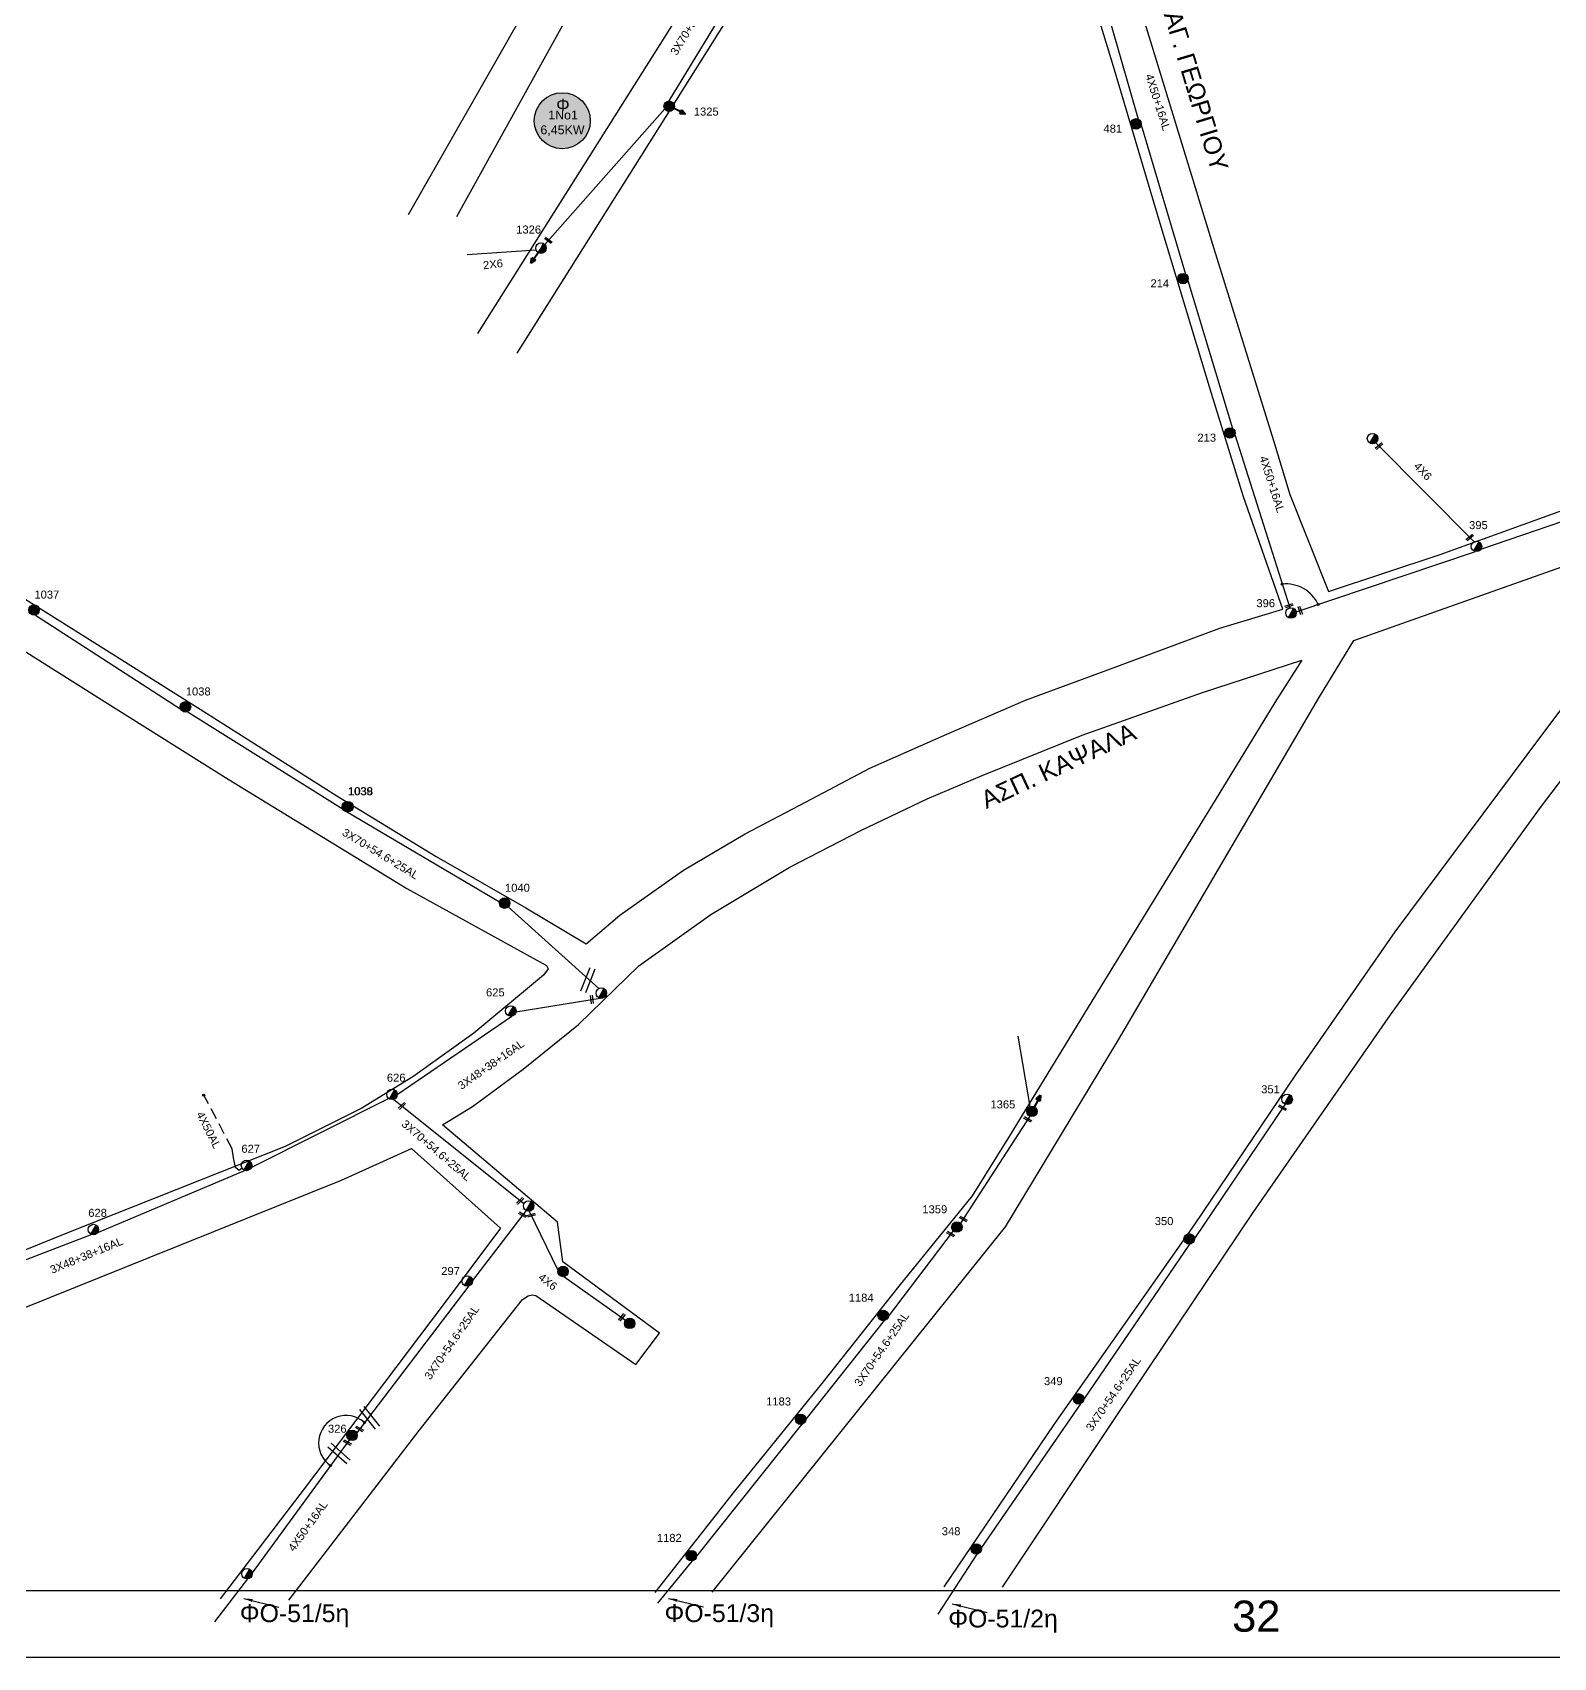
# Model space of a CAD drawing. Header units: millimetres. Extents: x 1113 to 5794, y 757 to 3537.
# Drawn here: x 2155.8 to 2498, y 757.3 to 1122.8 of the extents above; entities that cross this region are included whole.
import ezdxf

# ---------------------------------------------------------------- set-up
doc = ezdxf.new("R2010")
doc.units = ezdxf.units.MM
doc.linetypes.add('DASHED', pattern=[19.05, 12.7, -6.35])
for name, color, linetype in [('Άγνωστα', 7, 'Continuous'), ('Γέφυρες Εναέριου Δικτύου', 7, 'Continuous'), ('Γυμνά εναέρια ΧΤ και ΦΟΠ (3Φ)   4x50+16AL', 7, 'Continuous'), ('Επίτονοι', 7, 'Continuous'), ('Επιγραφές - Σχήματα', 7, 'Continuous'), ('Μηχανική τομή', 7, 'Continuous'), ('Στύλος Ξύλινος', 7, 'Continuous'), ('Στύλος Ξύλινος @ 1', 7, 'Continuous'), ('Στύλος ΦΜ', 7, 'Continuous'), ('Στύλος ΦΜ @ 1', 7, 'Continuous'), ('Συνδέσεις', 7, 'Continuous'), ('Συνεστραμμένα ΧΤ   3x70+54.6+25 AL', 7, 'SYN_LINE'), ('Τομή', 7, 'Continuous'), ('Υπόβαθρο ΔΕΗ', 7, 'Continuous'), ('Υπόγεια καλώδια Παροχών ΧΤ   4x50AL', 7, 'DASHED'), ('Χώρος', 7, 'Continuous')]:
    doc.layers.add(name, color=color, linetype=linetype)
doc.styles.get("Standard").update_dxf_attribs({"font": 'arial.ttf'})
doc.linetypes.add('SYN_LINE', pattern='A,0.5,-0.0001,["/\\/\\/\\/",Standard,S=0.1,R=0,X=0,Y=-0.05],-0.25', length=0.7501)
doc.dimstyles.new('ISO-25', dxfattribs={"dimtxt": 2.5, "dimasz": 1.8, "dimexe": 1.25, "dimexo": 0.625, "dimtad": 1, "dimtxsty": 'Standard', "dimcen": 1.8, "dimadec": 0, "dimazin": 0, "dimtfac": 1, "dimtmove": 0, "dimatfit": 3, "dimfxl": 1.25, "dimarcsym": 0})

# ---------------------------------------------------------------- blocks, each defined once
blk = doc.blocks.new('ΥΠΑΡΧΩΝ ΤΣΙΜΕΝΤΕΝΙΟΣ ΣΤΥΛΟΣ')
at = {"layer": 'Στύλος ΦΜ'}
blk.add_hatch(color=7, dxfattribs=at).paths.add_polyline_path([(-1.29, -2.28, 0.574793), (2.62, 0, 0.268822), (1.3, 2.27)])
at = {"layer": 'Στύλος ΦΜ', "color": 7}
blk.add_line((-1.29, -2.28), (1.3, 2.27), dxfattribs=at)
blk.add_circle((0, 0), 2.62, dxfattribs=at)
at = {"layer": 'Στύλος ΦΜ', "flags": 4}
for tag, p in [('ΑΡΙΘΜΟΣ', (-4.68, 8.05)), ('ΤΥΠΟΣ', (-4.91, 3.03))]:
    blk.add_attdef(tag, p, '', height=4, dxfattribs=at)
blk = doc.blocks.new('ΥΠΑΡΧΩΝ ΞΥΛΙΝΟΣ ΣΤΥΛΟΣ')
at = {"layer": 'Στύλος Ξύλινος'}
h = blk.add_hatch(color=7, dxfattribs=at)
h.paths.add_polyline_path([(-2.62, 0, 0.270008), (-1.29, -2.28), (1.3, 2.27, 0.576266)])
h.paths.add_polyline_path([(-1.29, -2.28, 0.574793), (2.62, 0, 0.268822), (1.3, 2.27)])
at = {"layer": 'Στύλος Ξύλινος', "color": 7}
blk.add_line((-1.29, -2.28), (1.3, 2.27), dxfattribs=at)
blk.add_circle((0, 0), 2.62, dxfattribs=at)
at = {"layer": 'Στύλος Ξύλινος', "flags": 4}
for tag, p in [('ΑΡΙΘΜΟΣ', (-4.91, 8.6)), ('ΤΥΠΟΣ', (-4.85, 3.39))]:
    blk.add_attdef(tag, p, '', height=4, dxfattribs=at)
blk = doc.blocks.new('ΕΠΙΤΟΝΟΣ')
at = {"layer": 'Επίτονοι', "lineweight": 40, "ltscale": 40}
blk.add_hatch(color=256, dxfattribs=at).paths.add_polyline_path([(-1.13, 6.47), (0, 9.1), (1.13, 6.47)])
for p, q in [((-1.13, 6.47), (0, 9.1)), ((0, 9.1), (1.13, 6.47)), ((1.13, 6.47), (-1.13, 6.47)), ((-1.13, 6.47), (0, 6.47)), ((0, 6.47), (0, 0))]:
    blk.add_line(p, q, dxfattribs=at)
blk = doc.blocks.new('_ΣΥΝΔΕΣΗ')
at = {"layer": 'Συνδέσεις', "linetype": 'SYN_LINE', "ltscale": 40}
blk.add_hatch(color=256, dxfattribs=at).paths.add_polyline_path([(0.5, -0.01, 1), (-0.5, -0.01, 1)])
at = {"layer": 'Συνδέσεις'}
blk.add_circle((0, -0.01), 0.5, dxfattribs=at)
blk = doc.blocks.new('ΜΗΧΑΝΙΚΗ ΤΟΜΗ')
at = {"layer": 'Μηχανική τομή', "ltscale": 40}
for p, q in [((-1.89, 0.78), (1.89, 0.78)), ((1.89, 0), (-1.89, 0))]:
    blk.add_line(p, q, dxfattribs=at)
blk = doc.blocks.new('ΤΟΜΗ')
at = {"layer": 'Τομή', "ltscale": 40}
for p, q in [((-5.68, 0), (5.68, 0)), ((5.68, -2.33), (-5.68, -2.33))]:
    blk.add_line(p, q, dxfattribs=at)
blk = doc.blocks.new('ΧΩΡΟΣ')
at = {"layer": 'Χώρος', "ltscale": 40, "true_color": 0xff4747}
blk.add_hatch(color=13, dxfattribs=at).paths.add_polyline_path([(12.17, -0.19, 1), (-13.03, -0.19, 1)])
at = {"layer": 'Χώρος', "ltscale": 40}
blk.add_circle((-0.43, -0.19), 12.6, dxfattribs=at)
at = {"layer": 'Χώρος', "ltscale": 30, "insert": (-3.14, 9.64), "char_height": 5.4, "width": 408.8913, "attachment_point": 1}
blk.add_mtext('Φ', dxfattribs=at)
at = {"layer": 'Χώρος', "ltscale": 40}
blk.add_attdef('ΑΡΙΘΜΟΣ_001', (-5.24, -3.99), '', height=5.4, dxfattribs=at)

msp = doc.modelspace()

# ---------------------------------------------------------------- linework, layer by layer
at = {"layer": 'Άγνωστα', "lineweight": -3}
msp.add_lwpolyline([(2251.29, 1081.46), (2323.39, 1211.63), (2345.68, 1197.45), (2316.58, 1150.88), (2300.04, 1124.99), (2255.97, 1055.12)], dxfattribs=at)
at = {"layer": 'Άγνωστα', "color": 27, "lineweight": -3}
msp.add_lwpolyline([(2253.6, 1072.89), (2269.14, 1073.91)], dxfattribs=at)
at = {"layer": 'Άγνωστα', "color": 133, "linetype": 'SYN_LINE', "lineweight": -3, "ltscale": 20}
msp.add_lwpolyline([(2458.04, 1030.54), (2480.15, 1008.26)], dxfattribs=at)
at = {"layer": 'Άγνωστα', "color": 133, "lineweight": -3}
for points in [[(2481.71, 1006.6), (2521.89, 1020.33)], [(2440.13, 992.5), (2480.46, 1006.06)]]:
    msp.add_lwpolyline(points, dxfattribs=at)
at = {"layer": 'Άγνωστα', "color": 6, "lineweight": -3}
for points in [[(2264.61, 902.51), (2283.52, 905.59)], [(2237.9, 883.94), (2263.65, 901.55)], [(2236.01, 883.01), (2205.09, 867.53)], [(2203.67, 866.82), (2170.44, 852.78)], [(2169.17, 852.43), (2132.06, 838.16)]]:
    msp.add_lwpolyline(points, dxfattribs=at)
at = {"layer": 'Άγνωστα', "color": 2, "linetype": 'SYN_LINE', "lineweight": -3, "ltscale": 20}
msp.add_lwpolyline([(2380.33, 881.25), (2377.59, 897.07)], dxfattribs=at)
at = {"layer": 'Άγνωστα', "color": 6, "linetype": 'SYN_LINE', "lineweight": -3, "ltscale": 10}
msp.add_lwpolyline([(2267.6, 857.69), (2274.05, 844.39)], dxfattribs=at)
at = {"layer": 'Άγνωστα', "color": 6, "linetype": 'SYN_LINE', "lineweight": -3, "ltscale": 20}
msp.add_lwpolyline([(2275.41, 842.96), (2289.27, 833.18)], dxfattribs=at)
at = {"layer": 'Γέφυρες Εναέριου Δικτύου', "lineweight": -3}
for centre, radius, start, end in [((2437.84, 990.79), 7.99, 24.9677, 95.996), ((2226.37, 805.54), 6.18, 47.8092, 235.6714)]:
    msp.add_arc(centre, radius, start, end, dxfattribs=at)
at = {"layer": 'Γυμνά εναέρια ΧΤ και ΦΟΠ (3Φ)   4x50+16AL', "color": 133, "lineweight": -3}
for points in [[(2394.58, 1138.1), (2404.62, 1103.33)], [(2405.27, 1102.08), (2415.26, 1068.49)], [(2415.77, 1067.02), (2425.8, 1033.78)], [(2426.36, 1032.41), (2438.69, 993.4)]]:
    msp.add_lwpolyline(points, dxfattribs=at)
at = {"layer": 'Επιγραφές - Σχήματα', "lineweight": -3}
for points in [[(1112.77, 1783.73), (3154.51, 1783.73), (3154.51, 757.28), (1112.77, 757.28)], [(1127.77, 1768.73), (3139.51, 1768.73), (3139.51, 772.28), (1127.77, 772.28)]]:
    msp.add_lwpolyline(points, close=True, dxfattribs=at)
at = {"layer": 'Συνεστραμμένα ΧΤ   3x70+54.6+25 AL', "color": 27, "lineweight": -3, "ltscale": 20}
for points in [[(2299.07, 1107.43), (2314.94, 1133.61)], [(2271.08, 1075.14), (2298.09, 1105.62)]]:
    msp.add_lwpolyline(points, dxfattribs=at)
at = {"layer": 'Συνεστραμμένα ΧΤ   3x70+54.6+25 AL', "color": 173, "lineweight": -3, "ltscale": 20}
for points in [[(2156.49, 991.77), (2189.2, 970.59)], [(2225.71, 948.02), (2190.61, 969.99)], [(2260.9, 927.18), (2226.51, 947.51)], [(2283.22, 907.74), (2262.88, 926.12)]]:
    msp.add_lwpolyline(points, dxfattribs=at)
at = {"layer": 'Συνεστραμμένα ΧΤ   3x70+54.6+25 AL', "color": 6, "lineweight": -3, "ltscale": 20}
for points in [[(2266.37, 859.3), (2237.09, 882.83)], [(2266.88, 857.83), (2254.81, 842.08)], [(2254.03, 840.86), (2228.77, 807.83)], [(2227.24, 806.39), (2205.26, 776.33)], [(2204.22, 774.95), (2196.81, 765.31)]]:
    msp.add_lwpolyline(points, dxfattribs=at)
at = {"layer": 'Συνεστραμμένα ΧΤ   3x70+54.6+25 AL', "color": 133, "lineweight": -3, "ltscale": 20}
for points in [[(2437.64, 881.76), (2417.25, 851.57)], [(2416.14, 850.28), (2392.34, 815.38)], [(2391.59, 814.35), (2369.31, 781.99)], [(2368.33, 780.53), (2359.49, 767.05)]]:
    msp.add_lwpolyline(points, dxfattribs=at)
at = {"layer": 'Συνεστραμμένα ΧΤ   3x70+54.6+25 AL', "color": 2, "lineweight": -3, "ltscale": 20}
for points in [[(2380.22, 879.05), (2364.62, 854.96)], [(2362.99, 853.26), (2348.38, 833.99)], [(2347.44, 833.06), (2329.82, 810.86)], [(2328.87, 809.71), (2305.24, 780.05)], [(2304.27, 779.03), (2296.43, 769.51)]]:
    msp.add_lwpolyline(points, dxfattribs=at)
at = {"layer": 'Υπόβαθρο ΔΕΗ', "lineweight": -3}
for points in [[(2346.65, 1252.05), (2328.49, 1220.18), (2387.46, 1184.84), (2387.46, 1184.84), (2407.33, 1120.83), (2421.6, 1074.2), (2435.06, 1031.02), (2438.74, 1018.91), (2447.38, 997.05), (2472.5, 1005.38), (2516.08, 1021.18)], [(2216.17, 1144.02), (2266.76, 1214.5), (2280.87, 1238.27), (2314.49, 1217.19), (2304.65, 1197.9), (2295.66, 1179.1), (2272.8, 1138.76), (2240.39, 1081.84)], [(2330.3, 1154.74), (2264.77, 1050.72)], [(2150.91, 997.49), (2171.86, 984.29), (2193.55, 970.59), (2224.34, 951.1), (2246.68, 937.46), (2266.81, 925.95), (2280.37, 917.85), (2287.97, 924.25), (2302.28, 934.37), (2316.18, 942.56), (2329.87, 949.78), (2344.21, 957.34), (2361.57, 965.01), (2379.22, 972.61), (2397.77, 979.47), (2422.94, 988.85), (2437.16, 993.14), (2428.3, 1018.4), (2421.09, 1041.59), (2409.76, 1079.1), (2399.04, 1115.16), (2389.19, 1147.45)], [(2374.07, 773.12), (2399.77, 811.75), (2430.48, 857.36), (2461.38, 901.83), (2495.13, 948.46), (2518.98, 979.82), (2537, 1004.16), (2555.29, 1021.99), (2598.69, 1038.48), (2645.38, 1055.6), (2644.97, 1018.26), (2646.64, 996.22), (2650.85, 963.92), (2655.83, 934.29), (2659.39, 916.4), (2623.15, 876.56), (2591.55, 842), (2559.5, 871.06)], [(2308.74, 771.98), (2374.76, 854.13), (2400.14, 896.19), (2445.18, 973.01), (2453.13, 986.03), (2532.31, 1014.12), (2527.11, 1006.95), (2495.34, 964.74), (2462.37, 920.49), (2440.01, 888.35), (2417.2, 854.58), (2385.64, 809.68), (2360.88, 773.18)], [(2148.87, 986.98), (2172, 972.34), (2199.89, 954.86), (2240.04, 930.25), (2271.45, 912.98), (2271.83, 912.19), (2270.81, 910.76), (2255.12, 897.72), (2241.44, 887.88), (2229.96, 880.87), (2212.65, 872.2), (2164.31, 853.05), (2122.49, 836.18)], [(2213.52, 770.21), (2242.84, 808.37), (2266.05, 837.85), (2267.34, 838.64), (2268.31, 838.88), (2269.06, 838.74), (2291.6, 823.2), (2296.89, 830.23), (2275.17, 846.3), (2273.96, 855.22), (2248.07, 877.12), (2254.81, 881.24), (2266.19, 889.62), (2278.64, 899.71), (2292.26, 912.84), (2308.45, 924.39), (2326.07, 935.02), (2342.18, 943.31), (2357.12, 950.41), (2369.51, 955.71), (2391.97, 964.74), (2419.05, 974.37), (2441.42, 981.6), (2435.37, 972.14), (2421.92, 950.11), (2394.99, 906.25), (2375.82, 874.89), (2367.25, 861.11), (2350.76, 840.79), (2333.68, 819.23), (2313.81, 794.69), (2295.85, 771.93)], [(2024.65, 768.8), (2013.55, 778.65), (2013.46, 779.53), (2013.54, 779.83), (2043.82, 791.73), (2120.73, 822.61), (2182.09, 847.28), (2225.33, 864.65), (2241.08, 871.77), (2261.16, 853.87), (2248, 836.33), (2216.94, 795.25), (2198.04, 770.45)]]:
    msp.add_lwpolyline(points, dxfattribs=at)
at = {"layer": 'Υπόγεια καλώδια Παροχών ΧΤ   4x50AL', "color": 6, "lineweight": -3, "ltscale": 0.2}
msp.add_lwpolyline([(2202.99, 867.33), (2202.34, 866.86), (2201.47, 867.52), (2201.09, 869.71), (2200.79, 871.74), (2194.35, 883.79)], dxfattribs=at)

# ---------------------------------------------------------------- block references
at = {"layer": 'Επίτονοι', "lineweight": -3}
for p, xscale, yscale, zscale, rotation in [((2299.09, 1106.25), 0.449999999999781, 0.449999999999781, 0.449999999999781, 243.7893209113276), ((2270.24, 1074.32), 0.4499999999996467, 0.4499999999996467, 0.4499999999996467, 145.6489014277624), ((2380.69, 880.13), 0.4499999999997901, 0.4499999999997901, 0.4499999999997901, 332.0050812067727)]:
    msp.add_blockref('ΕΠΙΤΟΝΟΣ', p, dxfattribs=dict(at, xscale=xscale, yscale=yscale, zscale=zscale, rotation=rotation))
at = {"layer": 'Μηχανική τομή', "lineweight": -3}
for p, xscale, yscale, zscale, rotation in [((2271.77, 1075.92), 0.5000000000000402, 0.5000000000000402, 0.5000000000000402, 322.6265307083374), ((2458.92, 1029.66), 0.5000000000002054, 0.5000000000002054, 0.5000000000002054, 39.60851222231234), ((2479.32, 1009.1), 0.5000000000002054, 0.5000000000002054, 0.5000000000002054, 39.60851222231234), ((2438.6, 993.7), 0.5000000000001945, 0.5000000000001945, 0.5000000000001945, 18.41668336710728), ((2441.24, 992.87), 0.5000000000002561, 0.5000000000002561, 0.5000000000002561, 109.5187139692696), ((2281.88, 905.32), 0.5000000000000704, 0.5000000000000704, 0.5000000000000704, 97.05717549410535), ((2239.09, 881.23), 0.5000000000001501, 0.5000000000001501, 0.5000000000001501, 43.3310917707351), ((2436.97, 880.77), 0.5000000000003123, 0.5000000000003123, 0.5000000000003123, 329.8085788448481), ((2379.64, 878.16), 0.5000000000003123, 0.5000000000003123, 0.5000000000003123, 329.8085788448481), ((2265.67, 859.86), 0.5000000000001501, 0.5000000000001501, 0.5000000000001501, 43.3310917707351), ((2266.01, 856.7), 0.5000000000003123, 0.5000000000003123, 0.5000000000003123, 329.8085788448481), ((2268.12, 856.61), 0.5000000000001296, 0.5000000000001296, 0.5000000000001296, 16.66427104510966), ((2365.14, 855.76), 0.5000000000003123, 0.5000000000003123, 0.5000000000003123, 329.8085788448481), ((2362.31, 852.36), 0.5000000000003123, 0.5000000000003123, 0.5000000000003123, 329.8085788448481), ((2288.58, 833.66), 0.5000000000001551, 0.5000000000001551, 0.5000000000001551, 52.2541031401347), ((2229.3, 808.53), 0.5000000000003123, 0.5000000000003123, 0.5000000000003123, 329.8085788448481), ((2226.56, 805.46), 0.5000000000003123, 0.5000000000003123, 0.5000000000003123, 329.8085788448481)]:
    msp.add_blockref('ΜΗΧΑΝΙΚΗ ΤΟΜΗ', p, dxfattribs=dict(at, xscale=xscale, yscale=yscale, zscale=zscale, rotation=rotation))
at = {"layer": 'Στύλος Ξύλινος @ 1', "lineweight": -3, "ltscale": 40}
ref = msp.add_blockref('ΥΠΑΡΧΩΝ ΞΥΛΙΝΟΣ ΣΤΥΛΟΣ', (2299.09, 1106.25), dxfattribs=dict(at, xscale=0.4499999999998181, yscale=0.4499999999998181, zscale=0.4499999999998181))
ref.add_attrib('ΤΥΠΟΣ', '1325', (2304.62, 1104.14), dxfattribs={"layer": 'Στύλος Ξύλινος', "height": 1.8, "flags": 4})
ref = msp.add_blockref('ΥΠΑΡΧΩΝ ΞΥΛΙΝΟΣ ΣΤΥΛΟΣ', (2404.11, 1102.27), dxfattribs=dict(at, xscale=0.4499999999998181, yscale=0.4499999999998181, zscale=0.4499999999998181))
ref.add_attrib('ΤΥΠΟΣ', '481', (2396.79, 1100.3), dxfattribs={"layer": 'Στύλος Ξύλινος', "height": 1.8, "flags": 4})
ref = msp.add_blockref('ΥΠΑΡΧΩΝ ΞΥΛΙΝΟΣ ΣΤΥΛΟΣ', (2414.68, 1067.47), dxfattribs=dict(at, xscale=0.4499999999998181, yscale=0.4499999999998181, zscale=0.4499999999998181))
ref.add_attrib('ΤΥΠΟΣ', '214', (2407.36, 1065.5), dxfattribs={"layer": 'Στύλος Ξύλινος', "height": 1.8, "flags": 4})
ref = msp.add_blockref('ΥΠΑΡΧΩΝ ΞΥΛΙΝΟΣ ΣΤΥΛΟΣ', (2425.23, 1032.75), dxfattribs=dict(at, xscale=0.4499999999998181, yscale=0.4499999999998181, zscale=0.4499999999998181))
ref.add_attrib('ΤΥΠΟΣ', '213', (2417.92, 1030.78), dxfattribs={"layer": 'Στύλος Ξύλινος', "height": 1.8, "flags": 4})
ref = msp.add_blockref('ΥΠΑΡΧΩΝ ΞΥΛΙΝΟΣ ΣΤΥΛΟΣ', (2156.19, 992.91), dxfattribs=dict(at, xscale=0.4499999999998181, yscale=0.4499999999998181, zscale=0.4499999999998181))
ref.add_attrib('ΤΥΠΟΣ', '1037', (2156.27, 995.48), dxfattribs={"layer": 'Στύλος Ξύλινος', "height": 1.8, "flags": 4})
ref = msp.add_blockref('ΥΠΑΡΧΩΝ ΞΥΛΙΝΟΣ ΣΤΥΛΟΣ', (2190.25, 971.12), dxfattribs=dict(at, xscale=0.4499999999998181, yscale=0.4499999999998181, zscale=0.4499999999998181))
ref.add_attrib('ΤΥΠΟΣ', '1038', (2190.32, 973.69), dxfattribs={"layer": 'Στύλος Ξύλινος', "height": 1.8, "flags": 4})
ref = msp.add_blockref('ΥΠΑΡΧΩΝ ΞΥΛΙΝΟΣ ΣΤΥΛΟΣ', (2226.68, 948.67), dxfattribs=dict(at, xscale=0.4499999999998181, yscale=0.4499999999998181, zscale=0.4499999999998181))
ref.add_attrib('ΤΥΠΟΣ', '1039', (2226.76, 951.25), dxfattribs={"layer": 'Στύλος Ξύλινος', "height": 1.8, "flags": 4})
ref = msp.add_blockref('ΥΠΑΡΧΩΝ ΞΥΛΙΝΟΣ ΣΤΥΛΟΣ', (2226.79, 948.67), dxfattribs=dict(at, xscale=0.4499999999998181, yscale=0.4499999999998181, zscale=0.4499999999998181))
ref.add_attrib('ΤΥΠΟΣ', '1038', (2226.87, 951.25), dxfattribs={"layer": 'Στύλος Ξύλινος', "height": 1.8, "flags": 4})
ref = msp.add_blockref('ΥΠΑΡΧΩΝ ΞΥΛΙΝΟΣ ΣΤΥΛΟΣ', (2262.06, 926.97), dxfattribs=dict(at, xscale=0.4499999999998181, yscale=0.4499999999998181, zscale=0.4499999999998181))
ref.add_attrib('ΤΥΠΟΣ', '1040', (2262.14, 929.54), dxfattribs={"layer": 'Στύλος Ξύλινος', "height": 1.8, "flags": 4})
ref = msp.add_blockref('ΥΠΑΡΧΩΝ ΞΥΛΙΝΟΣ ΣΤΥΛΟΣ', (2380.69, 880.13), dxfattribs=dict(at, xscale=0.4499999999998181, yscale=0.4499999999998181, zscale=0.4499999999998181))
ref.add_attrib('ΤΥΠΟΣ', '1365', (2371.36, 880.8), dxfattribs={"layer": 'Στύλος Ξύλινος', "height": 1.8, "flags": 4})
ref = msp.add_blockref('ΥΠΑΡΧΩΝ ΞΥΛΙΝΟΣ ΣΤΥΛΟΣ', (2363.8, 854.11), dxfattribs=dict(at, xscale=0.4499999999998181, yscale=0.4499999999998181, zscale=0.4499999999998181))
ref.add_attrib('ΤΥΠΟΣ', '1359', (2356.04, 857.21), dxfattribs={"layer": 'Στύλος Ξύλινος', "height": 1.8, "flags": 4})
ref = msp.add_blockref('ΥΠΑΡΧΩΝ ΞΥΛΙΝΟΣ ΣΤΥΛΟΣ', (2416.08, 851.45), dxfattribs=dict(at, xscale=0.4499999999998181, yscale=0.4499999999998181, zscale=0.4499999999998181))
ref.add_attrib('ΤΥΠΟΣ', '350', (2408.32, 854.55), dxfattribs={"layer": 'Στύλος Ξύλινος', "height": 1.8, "flags": 4})
at = {"layer": 'Στύλος Ξύλινος @ 1', "lineweight": -3, "ltscale": 40, "xscale": 0.4499999999998181, "yscale": 0.4499999999998181, "zscale": 0.4499999999998181}
for p in [(2275.2, 844.12), (2290.19, 832.44)]:
    msp.add_blockref('ΥΠΑΡΧΩΝ ΞΥΛΙΝΟΣ ΣΤΥΛΟΣ', p, dxfattribs=at)
at = {"layer": 'Στύλος Ξύλινος @ 1', "lineweight": -3, "ltscale": 40}
ref = msp.add_blockref('ΥΠΑΡΧΩΝ ΞΥΛΙΝΟΣ ΣΤΥΛΟΣ', (2347.23, 834.22), dxfattribs=dict(at, xscale=0.4499999999998181, yscale=0.4499999999998181, zscale=0.4499999999998181))
ref.add_attrib('ΤΥΠΟΣ', '1184', (2339.47, 837.32), dxfattribs={"layer": 'Στύλος Ξύλινος', "height": 1.8, "flags": 4})
ref = msp.add_blockref('ΥΠΑΡΧΩΝ ΞΥΛΙΝΟΣ ΣΤΥΛΟΣ', (2391.17, 815.46), dxfattribs=dict(at, xscale=0.4499999999998181, yscale=0.4499999999998181, zscale=0.4499999999998181))
ref.add_attrib('ΤΥΠΟΣ', '349', (2383.41, 818.55), dxfattribs={"layer": 'Στύλος Ξύλινος', "height": 1.8, "flags": 4})
ref = msp.add_blockref('ΥΠΑΡΧΩΝ ΞΥΛΙΝΟΣ ΣΤΥΛΟΣ', (2328.65, 810.87), dxfattribs=dict(at, xscale=0.4499999999998181, yscale=0.4499999999998181, zscale=0.4499999999998181))
ref.add_attrib('ΤΥΠΟΣ', '1183', (2320.89, 813.97), dxfattribs={"layer": 'Στύλος Ξύλινος', "height": 1.8, "flags": 4})
ref = msp.add_blockref('ΥΠΑΡΧΩΝ ΞΥΛΙΝΟΣ ΣΤΥΛΟΣ', (2227.73, 807.26), dxfattribs=dict(at, xscale=0.4499999999998181, yscale=0.4499999999998181, zscale=0.4499999999998181))
ref.add_attrib('ΤΥΠΟΣ', '326', (2222.31, 807.84), dxfattribs={"layer": 'Στύλος Ξύλινος', "height": 1.8, "flags": 4})
ref = msp.add_blockref('ΥΠΑΡΧΩΝ ΞΥΛΙΝΟΣ ΣΤΥΛΟΣ', (2368.17, 781.7), dxfattribs=dict(at, xscale=0.4499999999998181, yscale=0.4499999999998181, zscale=0.4499999999998181))
ref.add_attrib('ΤΥΠΟΣ', '348', (2360.41, 784.79), dxfattribs={"layer": 'Στύλος Ξύλινος', "height": 1.8, "flags": 4})
ref = msp.add_blockref('ΥΠΑΡΧΩΝ ΞΥΛΙΝΟΣ ΣΤΥΛΟΣ', (2304.07, 780.19), dxfattribs=dict(at, xscale=0.4499999999998181, yscale=0.4499999999998181, zscale=0.4499999999998181))
ref.add_attrib('ΤΥΠΟΣ', '1182', (2296.31, 783.29), dxfattribs={"layer": 'Στύλος Ξύλινος', "height": 1.8, "flags": 4})
at = {"layer": 'Στύλος ΦΜ @ 1', "lineweight": -3, "ltscale": 40}
ref = msp.add_blockref('ΥΠΑΡΧΩΝ ΤΣΙΜΕΝΤΕΝΙΟΣ ΣΤΥΛΟΣ', (2270.24, 1074.32), dxfattribs=dict(at, xscale=0.4499999999998181, yscale=0.4499999999998181, zscale=0.4499999999998181))
ref.add_attrib('ΤΥΠΟΣ', '1326', (2264.66, 1077.6), dxfattribs={"layer": 'Στύλος ΦΜ', "height": 1.8, "flags": 4})
at = {"layer": 'Στύλος ΦΜ @ 1', "lineweight": -3, "ltscale": 40, "xscale": 0.4499999999998181, "yscale": 0.4499999999998181, "zscale": 0.4499999999998181}
for p in [(2457.32, 1031.47), (2283.82, 906.73), (2267.46, 858.86), (2204.1, 776.12)]:
    msp.add_blockref('ΥΠΑΡΧΩΝ ΤΣΙΜΕΝΤΕΝΙΟΣ ΣΤΥΛΟΣ', p, dxfattribs=at)
at = {"layer": 'Στύλος ΦΜ @ 1', "lineweight": -3, "ltscale": 40}
ref = msp.add_blockref('ΥΠΑΡΧΩΝ ΤΣΙΜΕΝΤΕΝΙΟΣ ΣΤΥΛΟΣ', (2480.7, 1007.22), dxfattribs=dict(at, xscale=0.4499999999998181, yscale=0.4499999999998181, zscale=0.4499999999998181))
ref.add_attrib('ΤΥΠΟΣ', '395', (2479.04, 1011.11), dxfattribs={"layer": 'Στύλος ΦΜ', "height": 1.8, "flags": 4})
ref = msp.add_blockref('ΥΠΑΡΧΩΝ ΤΣΙΜΕΝΤΕΝΙΟΣ ΣΤΥΛΟΣ', (2438.97, 992.25), dxfattribs=dict(at, xscale=0.4499999999998181, yscale=0.4499999999998181, zscale=0.4499999999998181))
ref.add_attrib('ΤΥΠΟΣ', '396', (2431.19, 993.55), dxfattribs={"layer": 'Στύλος ΦΜ', "height": 1.8, "flags": 4})
ref = msp.add_blockref('ΥΠΑΡΧΩΝ ΤΣΙΜΕΝΤΕΝΙΟΣ ΣΤΥΛΟΣ', (2263.45, 902.72), dxfattribs=dict(at, xscale=0.4499999999998181, yscale=0.4499999999998181, zscale=0.4499999999998181))
ref.add_attrib('ΤΥΠΟΣ', '625', (2257.87, 906), dxfattribs={"layer": 'Στύλος ΦΜ', "height": 1.8, "flags": 4})
ref = msp.add_blockref('ΥΠΑΡΧΩΝ ΤΣΙΜΕΝΤΕΝΙΟΣ ΣΤΥΛΟΣ', (2236.72, 883.95), dxfattribs=dict(at, xscale=0.4499999999998181, yscale=0.4499999999998181, zscale=0.4499999999998181))
ref.add_attrib('ΤΥΠΟΣ', '626', (2235.56, 886.81), dxfattribs={"layer": 'Στύλος ΦΜ', "height": 1.8, "flags": 4})
ref = msp.add_blockref('ΥΠΑΡΧΩΝ ΤΣΙΜΕΝΤΕΝΙΟΣ ΣΤΥΛΟΣ', (2438.11, 882.84), dxfattribs=dict(at, xscale=0.4499999999998181, yscale=0.4499999999998181, zscale=0.4499999999998181))
ref.add_attrib('ΤΥΠΟΣ', '351', (2432.27, 884.2), dxfattribs={"layer": 'Στύλος ΦΜ', "height": 1.8, "flags": 4})
ref = msp.add_blockref('ΥΠΑΡΧΩΝ ΤΣΙΜΕΝΤΕΝΙΟΣ ΣΤΥΛΟΣ', (2203.99, 867.96), dxfattribs=dict(at, xscale=0.4499999999998181, yscale=0.4499999999998181, zscale=0.4499999999998181))
ref.add_attrib('ΤΥΠΟΣ', '627', (2202.83, 870.82), dxfattribs={"layer": 'Στύλος ΦΜ', "height": 1.8, "flags": 4})
ref = msp.add_blockref('ΥΠΑΡΧΩΝ ΤΣΙΜΕΝΤΕΝΙΟΣ ΣΤΥΛΟΣ', (2169.54, 853.55), dxfattribs=dict(at, xscale=0.4499999999998181, yscale=0.4499999999998181, zscale=0.4499999999998181))
ref.add_attrib('ΤΥΠΟΣ', '628', (2168.38, 856.41), dxfattribs={"layer": 'Στύλος ΦΜ', "height": 1.8, "flags": 4})
ref = msp.add_blockref('ΥΠΑΡΧΩΝ ΤΣΙΜΕΝΤΕΝΙΟΣ ΣΤΥΛΟΣ', (2253.64, 841.97), dxfattribs=dict(at, xscale=0.4499999999998181, yscale=0.4499999999998181, zscale=0.4499999999998181))
ref.add_attrib('ΤΥΠΟΣ', '297', (2247.8, 843.33), dxfattribs={"layer": 'Στύλος ΦΜ', "height": 1.8, "flags": 4})
at = {"layer": 'Συνδέσεις', "lineweight": -3, "xscale": 0.4499999999998181, "yscale": 0.4499999999998181, "zscale": 0.4499999999998181}
for p in [(2437.01, 998.74), (2445.08, 994.16), (2194.35, 883.79), (2363.29, 853.42), (2363.44, 853.32), (2230.52, 810.12), (2222.89, 800.44)]:
    msp.add_blockref('_ΣΥΝΔΕΣΗ', p, dxfattribs=at)
at = {"layer": 'Τομή', "lineweight": -3}
for p, xscale, yscale, zscale, rotation in [((2281.33, 909.46), 0.4999999999996423, 0.4999999999996423, 0.4999999999996423, 248.3994203504983), ((2232.14, 811.56), 0.4999999999998544, 0.4999999999998544, 0.4999999999998544, 309.0445135591447), ((2225.18, 803.58), 0.4999999999998365, 0.4999999999998365, 0.4999999999998365, 318.5305056779053)]:
    msp.add_blockref('ΤΟΜΗ', p, dxfattribs=dict(at, xscale=xscale, yscale=yscale, zscale=zscale, rotation=rotation))
at = {"layer": 'Χώρος', "lineweight": -3}
ref = msp.add_blockref('ΧΩΡΟΣ', (2275.24, 1103.08), dxfattribs=dict(at, xscale=0.5, yscale=0.5, zscale=0.5))
ref.add_attrib('ΑΡΙΘΜΟΣ_001', '1Νο1', (2271.87, 1103.27), dxfattribs={"ltscale": 40, "height": 2})
ref.add_attrib('ΑΡΙΘΜΟΣ_002', '6,45ΚW', (2270.1, 1099.93), dxfattribs={"ltscale": 40, "height": 2})

# ---------------------------------------------------------------- texts
at = {"layer": 'Γυμνά εναέρια ΧΤ και ΦΟΠ (3Φ)   4x50+16AL', "color": 7, "lineweight": -3, "char_height": 1.8, "width": 168.3718, "attachment_point": 1}
for insert, rotation in [((2407.89, 1113.72), 287.6945), ((2433.58, 1027.77), 287.6945), ((2213.19, 782.01), 54.322)]:
    msp.add_mtext('4X50+16AL', dxfattribs=dict(at, insert=insert, rotation=rotation))
at = {"layer": 'Επιγραφές - Σχήματα', "color": 7, "lineweight": -3, "width": 168.3718, "attachment_point": 1}
for s, insert, char_height, rotation in [('ΑΓ. ΓΕΩΡΓΙΟΥ', (2414.15, 1128.08), 4, 286.8719), ('2X6', (2257.11, 1071.35), 1.8, 6.4732), ('4X6', (2467.77, 1026.38), 1.8, 313.278), ('ΑΣΠ. ΚΑΨΑΛΑ', (2368.74, 951.74), 4, 25.0038), ('3X48+38+16AL', (2251.31, 886.41), 1.8, 34.9249), ('3X48+38+16AL', (2159.56, 845.22), 1.8, 22.5682), ('4X6', (2270.55, 843.89), 1.8, 322.3477)]:
    msp.add_mtext(s, dxfattribs=dict(at, insert=insert, char_height=char_height, rotation=rotation))
at = {"layer": 'Επιγραφές - Σχήματα', "color": 7, "lineweight": -3, "char_height": 4, "width": 168.3718, "attachment_point": 1}
for s, insert in [('ΦΟ-51/5η', (2202.47, 769.25)), ('ΦΟ-51/3η', (2298.02, 769.26)), ('ΦΟ-51/2η', (2361.86, 768.04))]:
    msp.add_mtext(s, dxfattribs=dict(at, insert=insert))
at = {"layer": 'Επιγραφές - Σχήματα', "lineweight": -3, "insert": (2425.73, 770.08), "char_height": 7, "width": 14.6161, "attachment_point": 1}
msp.add_mtext('32', dxfattribs=at)
at = {"layer": 'Συνεστραμμένα ΧΤ   3x70+54.6+25 AL', "color": 7, "lineweight": -3, "char_height": 1.8, "width": 168.3718, "attachment_point": 1}
for insert, rotation in [((2299.23, 1118.47), 58.4888), ((2226.24, 943.93), 328.7535), ((2239.86, 878.39), 319.538), ((2243.85, 820.62), 55.328), ((2340.58, 819.11), 55.328), ((2392.69, 809.06), 55.328)]:
    msp.add_mtext('3X70+54.6+25AL', dxfattribs=dict(at, insert=insert, rotation=rotation))
at = {"layer": 'Υπόγεια καλώδια Παροχών ΧΤ   4x50AL', "color": 7, "lineweight": -3, "insert": (2194.23, 880.33), "char_height": 1.8, "width": 168.3718, "attachment_point": 1, "rotation": 297.0517}
msp.add_mtext('4X50AL', dxfattribs=at)

# ---------------------------------------------------------------- leaders
at = {"layer": 'Επιγραφές - Σχήματα', "lineweight": -3, "ltscale": 40}
for points in [[(2203.36, 770.58), (2211.22, 768.64)], [(2298.91, 770.59), (2306.77, 768.65)], [(2362.75, 769.37), (2370.61, 767.43)]]:
    msp.add_leader(points, dimstyle='ISO-25', override={"dimasz": 2, "dimtad": 0}, dxfattribs=at)

doc.saveas('drawing.dxf')
